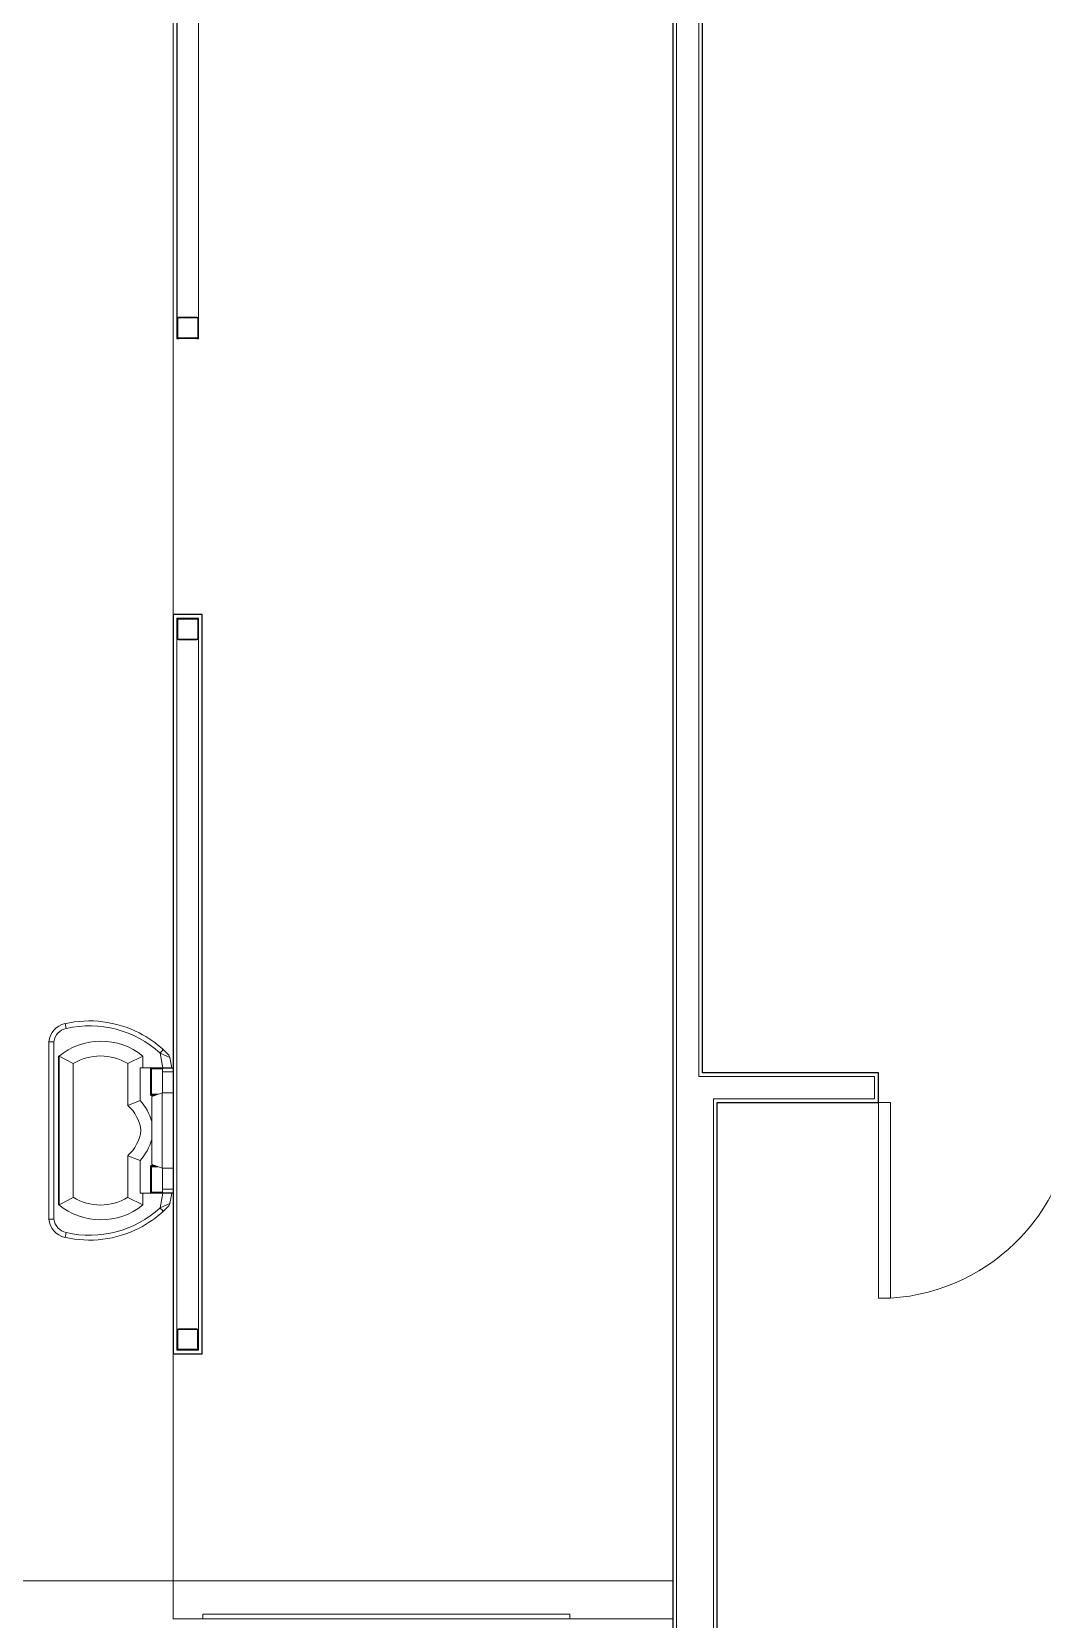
# Model space of a CAD drawing. Header units: inches. Extents: x 20001 to 27263, y -26025 to -18997.
# Drawn here: x 25632.4 to 25797.7, y -22691.4 to -22431.6 of the extents above; entities that cross this region are included whole.
import ezdxf

# ---------------------------------------------------------------- set-up
doc = ezdxf.new("R2010")
doc.units = ezdxf.units.IN
doc.header["$MEASUREMENT"] = 0
for name, color, linetype, lineweight in [('A-DOOR', 31, 'Continuous', 13), ('A-FLOR', 192, 'Continuous', 13), ('A-WALL', 113, 'Continuous', 13), ('A-WALL-PATT', 111, 'Continuous', 25), ('I-WALL', 2, 'Continuous', 13), ('Q-SPCQ', 91, 'Continuous', 13), ('S-COLS', 52, 'Continuous', 13)]:
    doc.layers.add(name, color=color, linetype=linetype, lineweight=lineweight)
pattern_1 = [(0, (0, 0), (81.92, 20.48), [3.379, -58.061, 3.379, -58.061, -327.68]), (0, (0, 0), (81.92, 20.48), [-122.88, 3.379, -119.501, 3.379, -58.061, -143.36]), (0, (0, 0), (81.92, 20.48), [-307.2, 3.379, -37.581, 3.379, -99.021]), (120, (30.72, 10.24), (-58.6962, 60.704801), [3.379, -58.061, 3.379, -58.061, -327.68]), (120, (30.72, 10.24), (-58.6962, 60.704801), [-122.88, 3.379, -119.501, 3.379, -58.061, -143.36]), (120, (30.72, 10.24), (-58.6962, 60.704801), [-307.2, 3.379, -37.581, 3.379, -99.021]), (240, (40.96, 51.2), (-23.2238, -81.184801), [3.379, -58.061, 3.379, -58.061, -327.68]), (240, (40.96, 51.2), (-23.2238, -81.184801), [-122.88, 3.379, -119.501, 3.379, -58.061, -143.36]), (240, (40.96, 51.2), (-23.2238, -81.184801), [-307.2, 3.379, -37.581, 3.379, -99.021])]

# ---------------------------------------------------------------- blocks, each defined once
blk = doc.blocks.new('Bradley-Washroom_Accessories-Mirrors-780_Custom - Bradley-Washroom_Accessories-Mirrors-780_Custom-177612-Site Plan - Phase 1')
at = {"layer": 'Q-SPCQ', "color": 7}
for p, q in [((25324.02, -22690.55), (25384.02, -22690.55)), ((25324.02, -22690.55), (25324.02, -22691.3)), ((25384.02, -22691.3), (25324.02, -22691.3)), ((25384.02, -22691.3), (25384.02, -22690.55))]:
    blk.add_line(p, q, dxfattribs=at)
blk = doc.blocks.new('HSS-Hollow Structural Section-Column - HSS3-1_2X3-1_2X1_8-V70-Site Plan - Phase 1')
at = {"layer": 'S-COLS', "color": 50, "lineweight": 15}
for p, q in [((-1.75, 1.518), (-1.75, -1.518)), ((-1.634, -1.518), (-1.634, 1.518)), ((1.518, 1.75), (-1.518, 1.75)), ((-1.518, 1.634), (1.518, 1.634)), ((1.634, 1.518), (1.634, -1.518)), ((1.75, -1.518), (1.75, 1.518)), ((1.518, -1.634), (-1.518, -1.634)), ((-1.518, -1.75), (1.518, -1.75))]:
    blk.add_line(p, q, dxfattribs=at)
for centre, radius, start, end in [((-1.518, 1.518), 0.232, 90, 180), ((-1.518, 1.518), 0.116, 90, 180), ((1.518, 1.518), 0.232, 360, 90), ((1.518, 1.518), 0.116, 0, 90), ((-1.518, -1.518), 0.232, 180, 270), ((-1.518, -1.518), 0.116, 180, 270), ((1.518, -1.518), 0.232, 270, 360), ((1.518, -1.518), 0.116, 270, 360)]:
    blk.add_arc(centre, radius, start, end, dxfattribs=at)
blk = doc.blocks.new('HSS-Hollow Structural Section-Column - HSS3-1_2X3-1_2X1_8-V71-Site Plan - Phase 1')
at = {"layer": 'S-COLS', "color": 50, "lineweight": 15}
for p, q in [((-1.75, 1.518), (-1.75, -1.518)), ((-1.634, -1.518), (-1.634, 1.518)), ((1.518, 1.75), (-1.518, 1.75)), ((-1.518, 1.634), (1.518, 1.634)), ((1.634, 1.518), (1.634, -1.518)), ((1.75, -1.518), (1.75, 1.518)), ((1.518, -1.634), (-1.518, -1.634)), ((-1.518, -1.75), (1.518, -1.75))]:
    blk.add_line(p, q, dxfattribs=at)
for centre, radius, start, end in [((-1.518, 1.518), 0.232, 90, 180), ((-1.518, 1.518), 0.116, 90, 180), ((1.518, 1.518), 0.232, 360, 90), ((1.518, 1.518), 0.116, 0, 90), ((-1.518, -1.518), 0.232, 180, 270), ((-1.518, -1.518), 0.116, 180, 270), ((1.518, -1.518), 0.232, 270, 360), ((1.518, -1.518), 0.116, 270, 360)]:
    blk.add_arc(centre, radius, start, end, dxfattribs=at)
blk = doc.blocks.new('HSS-Hollow Structural Section-Column - HSS3-1_2X3-1_2X1_8-V75-Site Plan - Phase 1')
at = {"layer": 'S-COLS', "lineweight": 9}
h = blk.add_hatch(dxfattribs=at)
h.set_pattern_fill('FP_35', color=256, style=0, pattern_type=2)
h.set_pattern_definition([(45, (-25657.89, 22645.564), (-25.342707, 25.342707), []), (45, (-25657.89, 22683.964), (-25.342707, 25.342707), [])])
h.paths.add_polyline_path([(1.63, -1.52), (1.75, -1.52), (1.63, 1.52)], flags=0)
h.paths.add_polyline_path([(-1.75, -1.52), (-1.63, -1.52), (-1.75, 1.52)], flags=0)
h.paths.add_polyline_path([(1.52, 1.63), (1.52, 1.75), (-1.52, 1.63)], flags=0)
at = {"layer": 'S-COLS', "color": 50, "lineweight": 15}
for p, q in [((-1.75, 1.52), (-1.75, -1.52)), ((-1.63, -1.52), (-1.63, 1.52)), ((1.52, 1.75), (-1.52, 1.75)), ((-1.52, 1.63), (1.52, 1.63)), ((1.63, 1.52), (1.63, -1.52)), ((1.75, -1.52), (1.75, 1.52)), ((1.52, -1.63), (-1.52, -1.63)), ((-1.52, -1.75), (1.52, -1.75))]:
    blk.add_line(p, q, dxfattribs=at)
for centre, radius, start, end in [((-1.52, 1.52), 0.232, 90, 180), ((-1.52, 1.52), 0.116, 90, 180), ((1.52, 1.52), 0.232, 360, 90), ((1.52, 1.52), 0.116, 0, 90), ((-1.52, -1.52), 0.232, 180, 270), ((-1.52, -1.52), 0.116, 180, 270), ((1.52, -1.52), 0.232, 270, 360), ((1.52, -1.52), 0.116, 270, 360)]:
    blk.add_arc(centre, radius, start, end, dxfattribs=at)
blk = doc.blocks.new('Change_Table-Flip_Down-Frost_Products_LTD_-1125 - Polyethylene-White-366105-Site Plan - Phase 1')
at = {"layer": 'Q-SPCQ', "color": 7}
for p, q in [((25405.77, -22594.65), (25405.95, -22593.86)), ((25389.09, -22598.91), (25389.89, -22598.11)), ((25407.79, -22596.82), (25408.62, -22596.82)), ((25407.79, -22625.89), (25407.79, -22596.82)), ((25408.62, -22596.82), (25408.62, -22625.89)), ((25388.51, -22601.1), (25388.81, -22599.4)), ((25390.4, -22598.7), (25388.81, -22599.4)), ((25390.4, -22598.7), (25389.98, -22601.1)), ((25395.7, -22600.41), (25393.21, -22599.17)), ((25393.21, -22601.1), (25393.21, -22599.17)), ((25395.7, -22600.41), (25395.7, -22607.23)), ((25404.61, -22600.41), (25406.94, -22599.17)), ((25404.61, -22622.3), (25404.61, -22600.41)), ((25406.94, -22599.17), (25406.94, -22623.53)), ((25407.04, -22599.25), (25407.04, -22623.45)), ((25388.27, -22601.15), (25388.51, -22601.15)), ((25390.02, -22601.75), (25388.27, -22601.75)), ((25393.69, -22601.1), (25388.51, -22601.1)), ((25388.51, -22601.15), (25388.51, -22601.1)), ((25388.51, -22601.15), (25391.73, -22601.15)), ((25390.02, -22601.15), (25390.02, -22605.18)), ((25391.83, -22601.25), (25390.02, -22601.25)), ((25391.83, -22605.43), (25391.83, -22601.25)), ((25391.96, -22601.1), (25391.96, -22605.5)), ((25393.69, -22606.42), (25393.69, -22601.1)), ((25390.07, -22605.18), (25388.27, -22605.18)), ((25390.07, -22617.53), (25390.07, -22605.18)), ((25390.07, -22605.18), (25391.77, -22605.8)), ((25390.75, -22605.43), (25391.83, -22605.43)), ((25391.73, -22605.53), (25391.02, -22605.53)), ((25391.86, -22605.6), (25391.23, -22605.6)), ((25391.77, -22605.8), (25391.77, -22616.91)), ((25393.69, -22606.42), (25395.7, -22607.23)), ((25393.69, -22616.29), (25395.7, -22615.47)), ((25393.69, -22616.29), (25393.69, -22621.6)), ((25395.7, -22622.3), (25395.7, -22615.47)), ((25388.27, -22617.53), (25390.07, -22617.53)), ((25390.02, -22617.53), (25390.02, -22621.55)), ((25390.07, -22617.53), (25391.77, -22616.91)), ((25390.75, -22617.28), (25391.83, -22617.28)), ((25391.73, -22617.18), (25391.02, -22617.18)), ((25391.86, -22617.1), (25391.23, -22617.1)), ((25391.83, -22621.45), (25391.83, -22617.28)), ((25391.96, -22621.6), (25391.96, -22617.2)), ((25390.02, -22620.95), (25388.27, -22620.95)), ((25388.51, -22621.55), (25388.27, -22621.55)), ((25388.51, -22621.55), (25391.73, -22621.55)), ((25388.51, -22621.6), (25388.51, -22621.55)), ((25393.69, -22621.6), (25388.51, -22621.6)), ((25388.81, -22623.31), (25388.51, -22621.6)), ((25389.98, -22621.6), (25390.4, -22624.01)), ((25391.83, -22621.45), (25390.02, -22621.45)), ((25393.21, -22621.6), (25393.21, -22623.54)), ((25390.42, -22624.03), (25388.81, -22623.31)), ((25389.89, -22624.6), (25389.09, -22623.8)), ((25389.89, -22624.6), (25390.42, -22624.03)), ((25393.21, -22623.54), (25395.7, -22622.3)), ((25404.61, -22622.3), (25406.94, -22623.53)), ((25407.79, -22625.89), (25408.62, -22625.89)), ((25405.77, -22628.06), (25405.95, -22628.85))]:
    blk.add_line(p, q, dxfattribs=at)
for centre, radius, start, end in [((25401.98, -22611.33), 17.91, 117.0252, 132.4157), ((25401.95, -22611.33), 17.12, 77.1058, 132.4083), ((25401.98, -22611.33), 17.91, 77.1036, 117.0252), ((25405.18, -22597.23), 2.65, 8.9006, 77.1058), ((25405.21, -22597.22), 3.44, 6.6703, 77.1036), ((25395.94, -22593.4), 7.66, 217.8807, 223.7167), ((25400.07, -22607.6), 10.87, 50.1591, 129.1586), ((25389.63, -22599.54), 0.83, 130.6052, 170.0067), ((25400.16, -22607.61), 8.46, 58.2462, 121.7538), ((25391.73, -22601.25), 0.1, 0, 90), ((25391.73, -22605.43), 0.1, 270, 0), ((25391.86, -22605.5), 0.1, 270, 0), ((25400.01, -22612.18), 8.55, 137.6677, 164.5358), ((25400.07, -22612.18), 6.59, 131.4443, 172.8364), ((25400.07, -22610.53), 6.59, 187.1636, 228.5557), ((25400.01, -22610.53), 8.55, 195.4642, 222.3323), ((25391.73, -22617.28), 0.1, 0, 90), ((25391.86, -22617.2), 0.1, 0, 90), ((25391.73, -22621.45), 0.1, 270, 0), ((25389.63, -22623.17), 0.83, 189.9933, 229.3948), ((25401.95, -22611.37), 17.12, 227.5917, 282.8942), ((25400.07, -22615.1), 10.87, 230.8414, 309.8409), ((25400.16, -22615.1), 8.46, 238.2462, 301.7538), ((25401.98, -22611.38), 17.91, 227.5846, 242.8439), ((25405.18, -22625.48), 2.65, 282.8942, 351.0994), ((25405.21, -22625.49), 3.44, 282.8964, 353.3297), ((25401.98, -22611.38), 17.91, 242.8439, 282.8964)]:
    blk.add_arc(centre, radius, start, end, dxfattribs=at)
blk = doc.blocks.new('Locker Rooms and Restrooms_rvt-1-Site Plan - Phase 1')
at = {"layer": 'A-FLOR', "color": 7}
for p, q in [((25655.52, -22370.3), (25655.52, -22526.93)), ((25655.52, -22647.93), (25655.52, -22691.3)), ((25655.52, -22691.3), (25660.39, -22691.3)), ((25720.39, -22691.3), (25737.27, -22691.3))]:
    blk.add_line(p, q, dxfattribs=at)
at = {"layer": 'A-WALL', "color": 250, "lineweight": 9}
for p, q in [((25659.64, -22478.47), (25659.64, -22370.43)), ((25659.64, -22481.74), (25659.64, -22481.51)), ((25656.14, -22527.55), (25659.64, -22527.55)), ((25656.14, -22527.55), (25656.14, -22527.8)), ((25659.64, -22527.55), (25659.64, -22527.8)), ((25656.14, -22530.83), (25656.14, -22644.05)), ((25659.64, -22530.83), (25659.64, -22644.05)), ((25656.14, -22647.08), (25656.14, -22647.3)), ((25656.37, -22647.3), (25656.14, -22647.3)), ((25659.64, -22647.3), (25659.41, -22647.3)), ((25659.64, -22647.08), (25659.64, -22647.3))]:
    blk.add_line(p, q, dxfattribs=at)
at = {"layer": 'I-WALL', "color": 10, "lineweight": 25}
for p, q in [((25656.14, -22370.43), (25656.14, -22478.47)), ((25656.14, -22481.51), (25656.14, -22481.74)), ((25656.14, -22481.74), (25656.37, -22481.74)), ((25659.41, -22481.74), (25659.64, -22481.74)), ((25656.14, -22526.93), (25655.52, -22526.93)), ((25655.52, -22526.93), (25655.52, -22647.93)), ((25659.64, -22526.93), (25656.14, -22526.93)), ((25660.27, -22526.93), (25659.64, -22526.93)), ((25660.27, -22647.93), (25660.27, -22526.93)), ((25655.52, -22647.93), (25656.14, -22647.93)), ((25656.14, -22647.93), (25659.64, -22647.93)), ((25659.64, -22647.93), (25660.27, -22647.93))]:
    blk.add_line(p, q, dxfattribs=at)
at = {"lineweight": 13}
for name, p in [('HSS-Hollow Structural Section-Column - HSS3-1_2X3-1_2X1_8-V71-Site Plan - Phase 1', (25657.89, -22479.99)), ('HSS-Hollow Structural Section-Column - HSS3-1_2X3-1_2X1_8-V70-Site Plan - Phase 1', (25657.89, -22529.31)), ('HSS-Hollow Structural Section-Column - HSS3-1_2X3-1_2X1_8-V75-Site Plan - Phase 1', (25657.89, -22645.56)), ('Bradley-Washroom_Accessories-Mirrors-780_Custom - Bradley-Washroom_Accessories-Mirrors-780_Custom-177612-Site Plan - Phase 1', (336.37, 0))]:
    blk.add_blockref(name, p, dxfattribs=at)
at = {"lineweight": 13, "rotation": 180}
blk.add_blockref('Change_Table-Flip_Down-Frost_Products_LTD_-1125 - Polyethylene-White-366105-Site Plan - Phase 1', (51043.78, -45222.73), dxfattribs=at)
blk = doc.blocks.new('Struct_Xcel_Sports Complex_rvt-1-Site Plan - Phase 1')
at = {"layer": 'A-FLOR', "color": 7}
blk.add_line((25524.64, -22685.08), (25737.27, -22685.08), dxfattribs=at)
blk = doc.blocks.new('Single-Flush - 32_ x 84_-489871-Site Plan - Phase 1')
at = {"layer": 'A-DOOR'}
for p, q in [((14, 2.44), (14, 34.44)), ((16, 34.44), (14, 34.44)), ((16, 2.44), (16, 34.44)), ((16, 2.44), (14, 2.44))]:
    blk.add_line(p, q, dxfattribs=at)
at = {"layer": 'A-DOOR', "lineweight": 9}
blk.add_arc((16, 2.44), 32.07, 93.5759, 180, dxfattribs=at)

msp = doc.modelspace()

# ---------------------------------------------------------------- hatches: boundary and pattern name
at = {"layer": 'A-WALL-PATT', "lineweight": 9}
h = msp.add_hatch(dxfattribs=at)
h.set_pattern_fill('FP_9', color=256, style=0, pattern_type=2)
h.set_pattern_definition(pattern_1)
h.paths.add_polyline_path([(25802.8902, -22604.3653), (25803.5152, -22604.3653), (25803.5152, -22602.5528), (25863.2652, -22602.5528), (25863.2652, -22601.9278), (25802.8902, -22601.9278)], flags=0)
h.paths.add_polyline_path([(25770.2652, -22604.3653), (25770.8902, -22604.3653), (25770.8902, -22601.9278), (25742.1402, -22601.9278), (25742.1402, -22602.5528), (25770.2652, -22602.5528)], flags=0)
h = msp.add_hatch(dxfattribs=at)
h.set_pattern_fill('FP_9', color=256, style=0, pattern_type=2)
h.set_pattern_definition(pattern_1)
h.paths.add_polyline_path([(25744.5152, -22787.3028), (25744.5152, -22606.1778), (25743.8902, -22606.1778), (25743.8902, -22787.3028)], flags=0)

# ---------------------------------------------------------------- linework, layer by layer
at = {"layer": 'A-WALL', "lineweight": 9}
for p, q in [((25737.8902, -22370.1778), (25737.8902, -22767.0903)), ((25741.5152, -22370.1778), (25741.5152, -22602.5528)), ((25770.2652, -22602.5528), (25741.5152, -22602.5528)), ((25770.2652, -22606.1778), (25770.2652, -22602.5528)), ((25743.8902, -22606.1778), (25770.2652, -22606.1778)), ((25743.8902, -22606.1778), (25743.8902, -22787.3028))]:
    msp.add_line(p, q, dxfattribs=at)
at = {"layer": 'I-WALL', "lineweight": 25}
for p, q in [((25737.2652, -22369.5528), (25737.2652, -22767.0903)), ((25742.1402, -22601.9278), (25742.1402, -22369.5528)), ((25770.8902, -22601.9278), (25742.1402, -22601.9278)), ((25770.8902, -22606.8028), (25770.8902, -22601.9278)), ((25744.5152, -22606.8028), (25770.8902, -22606.8028)), ((25744.5152, -22786.5528), (25744.5152, -22606.8028))]:
    msp.add_line(p, q, dxfattribs=at)

# ---------------------------------------------------------------- block references
at = {"lineweight": 5}
for name in ['Struct_Xcel_Sports Complex_rvt-1-Site Plan - Phase 1', 'Locker Rooms and Restrooms_rvt-1-Site Plan - Phase 1']:
    msp.add_blockref(name, (0, 0), dxfattribs=at)
at = {"layer": 'A-DOOR', "rotation": 180}
msp.add_blockref('Single-Flush - 32_ x 84_-489871-Site Plan - Phase 1', (25786.8902, -22604.3653), dxfattribs=at)

doc.saveas('drawing.dxf')
